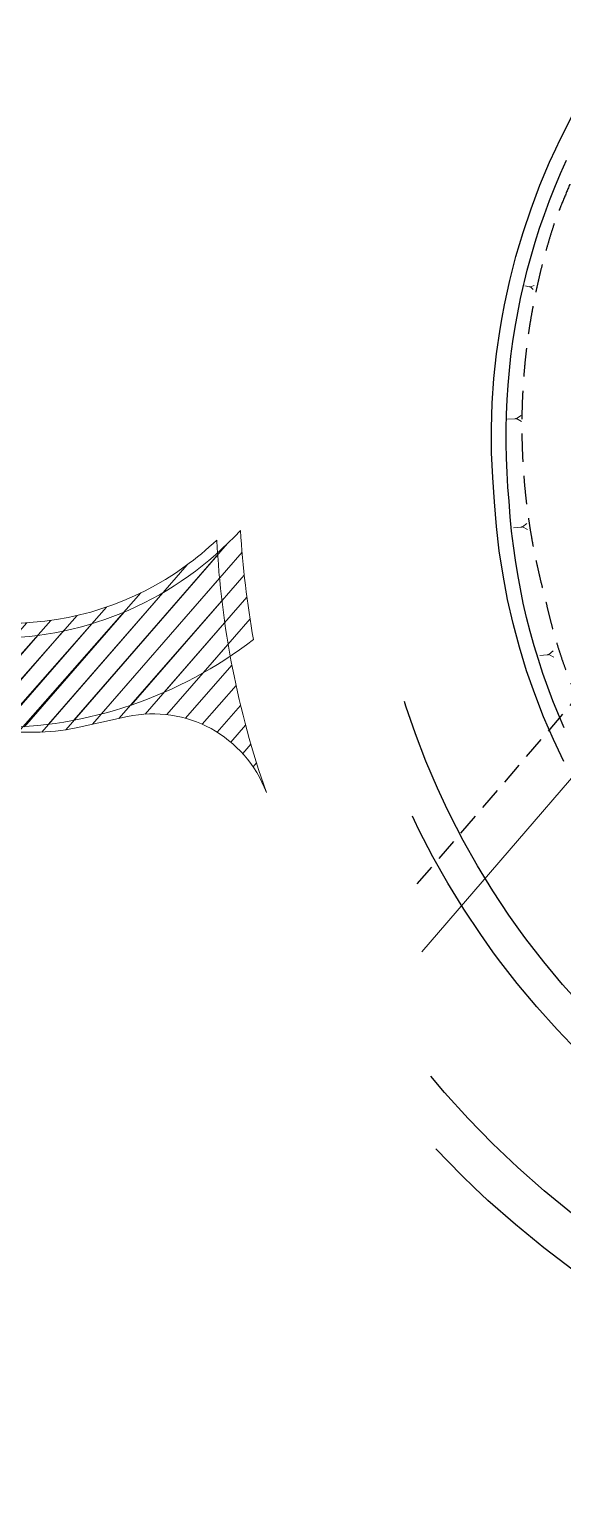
# Model space of a CAD drawing. Header units: millimetres. Extents: x 306 to 836129804, y -168137 to 818603917.
# Drawn here: x 834118379 to 834154129, y 817969540 to 818067250 of the extents above; entities that cross this region are included whole.
import ezdxf
from ezdxf.xclip import XClip

# ---------------------------------------------------------------- set-up
doc = ezdxf.new("R2010")
doc.units = ezdxf.units.MM
doc.header["$LTSCALE"] = 3
doc.header["$XCLIPFRAME"] = 0
for name, pattern in [('ACAD_ISO03W100', [30, 12, -18]), ('DGN Style 3', [0.999460710292545, 0.7139005073518179, -0.2855602029407272]), ('HIDDEN', [0.375, 0.25, -0.125]), ('XXXXX-PIW-DWG-P00-XXXX-R100-WS4-00$0$XXXXX-PIW-P-WHCGRDP1-XXX$0$HIDDEN', [9.524999999999999, 6.35, -3.175])]:
    doc.linetypes.add(name, pattern=pattern)
for name, color, linetype in [('00_Xref', 7, 'Continuous'), ('XXXXX-PIW-DWG-P00-XXXX-R100-WS4-00$0$XXXXX-PIW-P-WHCGRDP1-XXX$0$MMH125__', 253, 'XXXXX-PIW-DWG-P00-XXXX-R100-WS4-00$0$XXXXX-PIW-P-WHCGRDP1-XXX$0$HIDDEN'), ('XXXXX-PIW-DWG-P00-XXXX-R100-WS4-00$0$XXXXX-PIW-P-WHCGRDP1-XXX$0$MMH813_1', 253, 'Continuous'), ('XXXXX-PIW-DWG-P00-XXXX-R100-WS4-00$0$XXXXX-PIW-P-WHCGRDP1-XXX$0$MMH813__', 253, 'Continuous')]:
    doc.layers.add(name, color=color, linetype=linetype)
for name, color, linetype, lineweight in [('0_PODP_Stations Boundaries', 253, 'DGN Style 3', 25), ('0_PODP_Survey Base', 253, 'Continuous', 5), ('Eva-New', 1, 'ACAD_ISO03W100', 18), ('XXXXX-PIW-DWG-P00-XXXX-R100-WS4-00$0$XXXXX-PIW-P-WHCGRDP1-XXX$0$MMH125CS', 253, 'Continuous', 18)]:
    doc.layers.add(name, color=color, linetype=linetype, lineweight=lineweight)
pattern_1 = [(49, (0, 0), (-838.6710210225554, 729.0455959657013), [])]

# ---------------------------------------------------------------- blocks, each defined once
blk = doc.blocks.new('XXXXX-PIW-DWG-P00-XXXX-R100-WS4-00$0$XXXXX-PIW-P-WHCGRDP1-XXX$0$CUT-SLOPE')
at = {"layer": 'XXXXX-PIW-DWG-P00-XXXX-R100-WS4-00$0$XXXXX-PIW-P-WHCGRDP1-XXX$0$MMH125CS'}
for p, q in [((0.3844015939377528, 15.50749837280949), (-0.5261584790636107, 14.99995112514148)), ((-0.5261584790636107, 14.99995112514148), (0.3844015939377528, 14.52740719942113)), ((0.4019124378719425, 16.45258636587681), (-0.4736261782656754, 16.01504562047751)), ((-0.4736261782656754, 16.01504562047751), (0.3844015939377528, 15.50749837280949)), ((0, 17), (0.4019124378719425, 16.45258636587681)), ((0.3844015939377528, 14.52740719942113), (0, 14)), ((0, 14), (0, 0))]:
    blk.add_line(p, q, dxfattribs=at)
at = {"layer": 'XXXXX-PIW-DWG-P00-XXXX-R100-WS4-00$0$XXXXX-PIW-P-WHCGRDP1-XXX$0$MMH125CS', "ltscale": 0.5}
for points in [[(-5.682420402820753, 25.80276578911662), (0, 17)], [(5.682420402820753, 25.80276578911662), (0, 17)]]:
    blk.add_lwpolyline(points, dxfattribs=at)
blk = doc.blocks.new('x-baseplan')
at = {"layer": '0_PODP_Stations Boundaries', "color": 8, "linetype": 'HIDDEN', "ltscale": 2, "flags": 128}
blk.add_lwpolyline([(834037.9867255266, 817884.584634921), (834043.0998300007, 817891.4270000011), (834047.4738700008, 817896.8896500021), (834157.3268900011, 818025.057380002)], dxfattribs=at)
at = {"layer": '0_PODP_Survey Base', "color": 8, "flags": 128}
blk.add_lwpolyline([(834172.6754617979, 818037.89618724), (834169.414300969, 818034.1094643761), (834161.5423261953, 818024.9707194866), (834139.9718761172, 817999.9269382138)], dxfattribs=at)
at = {"layer": 'XXXXX-PIW-DWG-P00-XXXX-R100-WS4-00$0$XXXXX-PIW-P-WHCGRDP1-XXX$0$MMH125__', "color": 8, "ltscale": 0.1, "elevation": 5.020281167115851, "flags": 128}
blk.add_lwpolyline([(834162.3732604049, 818072.1335477917, 0.04131670758835602), (834153.6639420241, 818054.5622682967, 0.1498313752754511), (834152.9507738655, 818029.0887656203, 0.167865666675153), (834164.6750821206, 818009.543490328, 0.1433724827624801), (834187.2124138002, 817997.6543669007, 0.1171169655536392), (834209.5421609407, 817998.5435016886, 0.05407728581772444), (834229.8865307523, 818009.4841053858, 11.40506516895526)], format="xyb", dxfattribs=at)
at = {"layer": 'XXXXX-PIW-DWG-P00-XXXX-R100-WS4-00$0$XXXXX-PIW-P-WHCGRDP1-XXX$0$MMH813_1', "color": 8}
for p, q in [((834143.6210476483, 818021.860068355, 4.677093514002053), (834143.0560652077, 818023.7344990954, 4.669880882903291)), ((834144.2543584044, 818020.0076069536, 4.687382945100808), (834143.6210476483, 818021.860068355, 4.677093514002053)), ((834144.955146264, 818018.1796047288, 4.700749176199551), (834144.2543584044, 818020.0076069536, 4.687382945100808)), ((834145.7224693187, 818016.3785186436, 4.717192207298311), (834144.955146264, 818018.1796047288, 4.700749176199551)), ((834146.2656733574, 818015.2040054959, 4.729749542966815), (834145.7224693187, 818016.3785186436, 4.717192207298311)), ((834144.1899770055, 818014.2133064223, 4.452328277603086), (834143.6233765377, 818015.438407215, 4.446151338884752)), ((834146.5552962325, 818014.6067694821, 4.736535215288268), (834146.2656733574, 818015.2040054959, 4.729749542966815)), ((834144.4920742738, 818013.590346761, 4.455841303012562), (834144.1899770055, 818014.2133064223, 4.452328277603086)), ((834147.452507628, 818012.8667386005, 4.756550326699577), (834146.5552962325, 818014.6067694821, 4.736535215288268)), ((834145.427929606, 818011.7753707282, 4.466203370561725), (834144.4920742738, 818013.590346761, 4.455841303012562)), ((834148.4128975907, 818011.1607647216, 4.776565438110887), (834147.452507628, 818012.8667386005, 4.756550326699577)), ((834146.4296846795, 818009.995918573, 4.476565438110886), (834145.427929606, 818011.7753707282, 4.466203370561725)), ((834149.4351752892, 818009.4911407917, 4.7965805495222), (834148.4128975907, 818011.1607647216, 4.776565438110887)), ((834147.4959930654, 818008.2543820026, 4.496580549522196), (834146.4296846795, 818009.995918573, 4.476565438110886)), ((834150.5179667108, 818007.8601109037, 4.816595660933506), (834149.4351752892, 818009.4911407917, 4.7965805495222)), ((834148.6254215712, 818006.5531017637, 4.516595660933509), (834147.4959930654, 818008.2543820026, 4.496580549522196)), ((834151.2932586223, 818006.7670799337, 4.830295680861778), (834150.5179667108, 818007.8601109037, 4.816595660933506)), ((834149.4341062049, 818005.4129926809, 4.530295680861777), (834148.6254215712, 818006.5531017637, 4.516595660933509)), ((834151.6598165083, 818006.2698672751, 4.836411671425851), (834151.2932586223, 818006.7670799337, 4.830295680861778)), ((834152.859189956, 818004.7225473052, 4.853164718119345), (834151.6598165083, 818006.2698672751, 4.836411671425851)), ((834149.8164521646, 818004.8943644958, 4.53641167142585), (834149.4341062049, 818005.4129926809, 4.530295680861777)), ((834151.0674840191, 818003.2803996578, 4.553164718119346), (834149.8164521646, 818004.8943644958, 4.53641167142585)), ((834154.114475012, 818003.2202306982, 4.865917764812849), (834152.859189956, 818004.7225473052, 4.853164718119345)), ((834152.3768356601, 818001.7133765306, 4.565917764812849), (834151.0674840191, 818003.2803996578, 4.553164718119346)), ((834155.4239844856, 818001.7649366742, 4.874670811506392), (834154.114475012, 818003.2202306982, 4.865917764812849)), ((834153.7427472271, 818000.1954013036, 4.574670811506391), (834152.3768356601, 818001.7133765306, 4.565917764812849)), ((834155.1633828406, 817998.7285142404, 4.579423858199901), (834153.7427472271, 818000.1954013036, 4.574670811506391))]:
    blk.add_line(p, q, dxfattribs=at)
at = {"layer": 'XXXXX-PIW-DWG-P00-XXXX-R100-WS4-00$0$XXXXX-PIW-P-WHCGRDP1-XXX$0$MMH813__', "color": 8, "ltscale": 0.005141571938517399, "elevation": 5.714998396237505}
blk.add_lwpolyline([(834154.2142716622, 818020.4164609602), (834153.8289295686, 818021.3150829668), (834153.4636503523, 818022.2220455538), (834153.11861439, 818023.1369008562), (834152.793992063, 818024.0591971125), (834152.489943672, 818024.9884788867), (834152.2066193577, 818025.9242872926), (834151.9441590285, 818026.8661602219), (834151.702692288, 818027.8136325716), (834151.482338375, 818028.7662364729), (834151.2832061015, 818029.7235015235), (834151.1053938, 818030.6849550195), (834150.9489892758, 818031.650122189), (834150.8140697628, 818032.6185264252), (834150.700701885, 818033.5896895239), (834150.6089416239, 818034.5631319177), (834150.5341885774, 818035.6160083795), (834150.4537733868, 818036.550204643), (834150.39014258, 818037.5261352088), (834150.3479740098, 818038.5032284269), (834150.3272880409, 818039.4810123695), (834150.3280946654, 818040.4590147709), (834150.3503934946, 818041.4367632605), (834150.3941737572, 818042.4137855917), (834150.459414308, 818043.3896098677), (834150.5460836357, 818044.3637647708), (834150.6541398801, 818045.3357797889), (834150.78353085, 818046.3051854437), (834150.9341940512, 818047.271513518), (834151.106056713, 818048.2342972802), (834151.2990358276, 818049.1930717109), (834151.5130381864, 818050.1473737266), (834151.5571917053, 818050.3328282423), (834151.7479604278, 818051.0967424051), (834152.0036890856, 818052.0407192064), (834152.2801006441, 818052.9788481938), (834152.5770615977, 818053.9106762568), (834152.8944285167, 818054.8357533272), (834153.2320481134, 818055.7536325977), (834153.5897573207, 818056.6638707374), (834153.9673833647, 818057.566028106), (834154.3647438562, 818058.4596689667)], dxfattribs=at)
at = {"layer": 'XXXXX-PIW-DWG-P00-XXXX-R100-WS4-00$0$XXXXX-PIW-P-WHCGRDP1-XXX$0$MMH813__', "color": 8, "ltscale": 0.005141571938517399}
for points in [[(834154.2142716622, 818020.4164609602, 4.445372724424755), (834153.8289295686, 818021.3150829668, 4.436396442451868), (834153.4636503523, 818022.2220455538, 4.426804405350327), (834153.11861439, 818023.1369008562, 4.419504100143448), (834152.793992063, 818024.0591971125, 4.412430013930115), (834152.489943672, 818024.9884788867, 4.407118832398019), (834152.2066193577, 818025.9242872926, 4.402084617706218), (834151.9441590285, 818026.8661602219, 4.399372238921141), (834151.702692288, 818027.8136325716, 4.39628380478105), (834151.482338375, 818028.7662364729, 4.395722651950685), (834151.2832061015, 818029.7235015235, 4.395867105656772), (834151.1053938, 818030.6849550195, 4.396937807836298), (834150.9489892758, 818031.650122189, 4.399893064747252), (834150.8140697628, 818032.6185264252, 4.402243721720999), (834150.700701885, 818033.5896895239, 4.408089723803822), (834150.6089416239, 818034.5631319177, 4.413077602162492), (834150.5341885774, 818035.6160083795, 4.421230110028353), (834150.4537733868, 818036.550204643, 4.428479144772422), (834150.39014258, 818037.5261352088, 4.437725765750645), (834150.3479740098, 818038.5032284269, 4.447801786586478), (834150.3272880409, 818039.4810123695, 4.458945077698479), (834150.3280946654, 818040.4590147709, 4.470669683577223), (834150.3503934946, 818041.4367632605, 4.483272796371866), (834150.3941737572, 818042.4137855917, 4.494905792805476), (834150.459414308, 818043.3896098677, 4.507142419569553), (834150.5460836357, 818044.3637647708, 4.519420044606794), (834150.6541398801, 818045.3357797889, 4.531000242665401), (834150.78353085, 818046.3051854437, 4.543386939554419), (834150.9341940512, 818047.271513518, 4.554972034433451), (834151.106056713, 818048.2342972802, 4.567459142841972), (834151.2990358276, 818049.1930717109, 4.579326397007631), (834151.5130381864, 818050.1473737266, 4.59130151464174), (834151.5571917053, 818050.3328282423, 4.593693773751372), (834151.7479604278, 818051.0967424051, 4.603427155553287), (834152.0036890856, 818052.0407192064, 4.615229087160574), (834152.2801006441, 818052.9788481938, 4.627390697617694), (834152.5770615977, 818053.9106762568, 4.639483905489151), (834152.8944285167, 818054.8357533272, 4.65097286001594), (834153.2320481134, 818055.7536325977, 4.663328681623731), (834153.5897573207, 818056.6638707374, 4.674586783397109), (834153.9673833647, 818057.566028106, 4.687207614446815), (834154.3647438562, 818058.4596689667, 4.698374413410603)], [(834154.8187877228, 817984.0653689316, 0), (834152.8609003003, 817985.5547413741, 0), (834150.958922185, 817987.1148800487, 0), (834149.1154097698, 817988.7436880205, 0), (834148.2114535728, 817989.5878249335, 0), (834147.3328408637, 817990.4389760573, 0), (834145.6136113637, 817992.1984655741, 0), (834143.9600320347, 817994.019791694, 0), (834142.3743254021, 817995.9005064273, 0), (834141.2378898686, 817997.3393581684, 0), (834140.858622767, 817997.8380819624, 0), (834139.4149613383, 817999.8299140624, 0), (834138.0452814993, 818001.8733255657, 0), (834136.7514241949, 818003.9655699846, 0), (834135.5351284591, 818006.1038351966, 0), (834134.3980290791, 818008.2852472242, 0), (834134.1146082024, 818008.8610510114, 0), (834133.3416543952, 818010.5068740969, 0), (834132.3674242492, 818012.7657297924, 0), (834131.4766480749, 818015.0587782522, 0), (834130.6705231356, 818017.3829374587, 0), (834129.9501329217, 818019.7350835792, 0), (834129.3164456871, 818022.1120551656, 0), (834128.7703131519, 818024.5106574023, 0), (834128.3124693563, 818026.9276663988, 0), (834127.9435296741, 818029.3598335279, 0), (834127.6639899865, 818031.8038897867, 0), (834127.4742260138, 818034.2565501928, 0), (834127.4380893545, 818036.7159316373, 0), (834127.4921356573, 818039.1726527889, 0), (834127.6361213106, 818041.6234109775, 0), (834127.8696819106, 818044.0649178157, 0), (834128.1923329773, 818046.4939036097, 0), (834128.6034708361, 818048.9071217395, 0), (834129.1023736595, 818051.3013529966, 0), (834129.3755332236, 818052.4540844833, 0), (834129.6882026618, 818053.6734098797, 0), (834130.3600034531, 818056.0201408372, 0), (834131.1167075511, 818058.3384344535, 0), (834131.9571340309, 818060.6252235746, 0), (834132.8799913414, 818062.8774893633, 0), (834133.8838792539, 818065.0922652856, 0), (834134.9672909604, 818067.2666410123, 0)], [(834154.2016838769, 818018.1508886953, 0), (834154.0117158595, 818018.5368316976, 0), (834153.4936294596, 818019.6399746654, 0), (834152.8406339183, 818021.1540139343, 0), (834152.2435749248, 818022.6909715269, 0), (834151.7032549677, 818024.2487816657, 0), (834151.2204002753, 818025.8253505453, 0), (834150.7956598377, 818027.4185591451, 0), (834150.4296045353, 818029.0262660835, 0), (834150.1227263735, 818030.6463104895, 0), (834149.8754378156, 818032.2765149104, 0), (834149.6880712361, 818033.9146882374, 0), (834149.560878469, 818035.5586286511, 0), (834149.4304339278, 818037.2047131434, 0), (834149.3604058602, 818038.8568050119, 0), (834149.3510593587, 818040.5126843955, 0), (834149.4025778628, 818042.1701200744, 0), (834149.5150626863, 818043.8268724768, 0), (834149.6885326504, 818045.4806967058, 0), (834149.9229238292, 818047.1293455805, 0), (834150.0584169573, 818047.9259351402, 0), (834150.2180894099, 818048.7705726889, 0), (834150.5737996633, 818050.4021354492, 0), (834150.9897420274, 818052.0217981719, 0), (834151.4655213059, 818053.6273351238, 0), (834152.0006599786, 818055.2165335822, 0), (834152.5945986258, 818056.7871968871, 0), (834153.2466964658, 818058.3371474706, 0), (834153.6502101646, 818059.2234897006, 0), (834153.956232004, 818059.8642298764, 0), (834154.7431460893, 818061.4051542378, 0)], [(834154.7051797904, 817987.8891059903, 0), (834152.8875293193, 817989.3800730916, 0), (834151.1257523651, 817990.9366649125, 0), (834150.2618747031, 817991.7433754876, 0), (834149.4222168799, 817992.5567892847, 0), (834147.7792125322, 817994.2382686476, 0), (834146.1989476369, 817995.9788429763, 0), (834144.6835461791, 817997.7761728163, 0), (834143.5974965728, 817999.1512304597, 0), (834143.2350449644, 817999.6278424317, 0), (834141.8553908797, 818001.5313630488, 0), (834140.5464382767, 818003.4841762029, 0), (834139.3099464785, 818005.4836571771, 0), (834138.1475774173, 818007.527118529, 0), (834137.0608933965, 818009.6118137041, 0), (834136.7900384975, 818010.1620881883, 0), (834136.0513549971, 818011.7349407267, 0), (834135.1203191087, 818013.893645965, 0), (834134.2690371084, 818016.0850279694, 0), (834133.4986531787, 818018.3061413692, 0), (834132.81020277, 818020.5540008323, 0), (834132.2046112056, 818022.8255850797, 0), (834131.6826924458, 818025.117840942, 0), (834131.2451479833, 818027.4276874687, 0), (834130.8925659101, 818029.752020064, 0), (834130.6254201209, 818032.0877146631, 0), (834130.4440696771, 818034.431631929, 0), (834130.4123548701, 818036.7820349113, 0), (834130.4668254044, 818039.129688753, 0), (834130.6072370986, 818041.4714373788, 0), (834130.8332303524, 818043.804138917, 0), (834131.1443308567, 818046.1246699169, 0), (834131.5399504626, 818048.4299295272, 0), (834132.0193881978, 818050.7168436445, 0), (834132.2817001891, 818051.8178309408, 0), (834132.5818314414, 818052.9823690098, 0), (834133.2263572355, 818055.2234972564, 0), (834133.9519337555, 818057.4372589067, 0), (834134.7574219165, 818059.6207273043, 0), (834135.6415771255, 818061.7710224829, 0), (834136.6030511721, 818063.8853149639, 0), (834137.640394255, 818065.9608294746, 0), (834138.2745331404, 818067.1427407069, 0), (834138.752057143, 818067.9948485952, 0)]]:
    blk.add_polyline3d(points, dxfattribs=at)
at = {"layer": 'XXXXX-PIW-DWG-P00-XXXX-R100-WS4-00$0$XXXXX-PIW-P-WHCGRDP1-XXX$0$MMH125CS', "color": 8}
for p, xscale, yscale, zscale, rotation in [((834151.5899123552, 818050.0522026892), 0.02310805429540113, 0.02310805429540113, 0.02310805429540113, 258.0118416851286), ((834150.4181739714, 818041.1108355597), 0.03601284241508577, 0.03601284241508577, 0.03601284241508577, 272.9706664141635), ((834150.8158607199, 818033.816259646), 0.03601284241508578, 0.03601284241508578, 0.03601284241508578, 276.355819446205), ((834152.5891187369, 818025.2627460267), 0.03601284241508578, 0.03601284241508578, 0.03601284241508578, 276.355819446205)]:
    blk.add_blockref('XXXXX-PIW-DWG-P00-XXXX-R100-WS4-00$0$XXXXX-PIW-P-WHCGRDP1-XXX$0$CUT-SLOPE', p, dxfattribs=dict(at, xscale=xscale, yscale=yscale, zscale=zscale, rotation=rotation))

msp = doc.modelspace()

# ---------------------------------------------------------------- hatches: boundary and pattern name
at = {"layer": 'Eva-New', "linetype": 'Continuous', "ltscale": 0.01}
h = msp.add_hatch(dxfattribs=at)
h.set_pattern_fill('ANSI31', color=8, scale=350, angle=4)
h.set_pattern_definition(pattern_1)
edge = h.paths.add_edge_path()
edge.add_line((834077319.4692862, 818030388.7986823), (834068754.6475824, 818032683.7357408))
edge.add_arc((834065389.9999969, 818020126.6999989), 13000.00000001017, 75.00000000358645, 89.99999999743457)
edge.add_line((834065389.9999975, 818033126.6999989), (834028290, 818033126.7000027))
edge.add_line((834028289.9999999, 818033126.7000027), (834028289.9999999, 818032826.1999928))
edge.add_line((834028289.9999999, 818032826.1999928), (834011129.9999973, 818032826.1999928))
edge.add_line((834011129.9999974, 818032826.1999928), (834011129.9999974, 818033126.7000043))
edge.add_line((834011129.9999974, 818033126.7000043), (833989233.5976834, 818033126.7000067))
edge.add_arc((833989233.5976838, 818040126.7000057), 6999.999998952262, 227.4784739378343, 269.99999999618854, ccw=False)
edge.add_line((833984502.527596, 818034967.5357507), (833982366.0870166, 818036926.6999916))
edge.add_line((833982366.0870166, 818036926.6999916), (833976556.6666675, 818036926.6999916))
edge.add_line((833976556.6666675, 818036926.6999916), (833976556.6666675, 818043730.7484789))
edge.add_arc((833983314.9999859, 818045554.1876856), 6999.999984621251, 179.9999999990471, 195.0992170757021, ccw=False)
edge.add_line((833976315.0000013, 818045554.1876857), (833976315.0000008, 818061526.6999924))
edge.add_line((833976315.0000008, 818061526.6999924), (833974589.9999987, 818061526.6999924))
edge.add_line((833974589.9999987, 818061526.6999924), (833974589.9999987, 818078326.6999923))
edge.add_line((833974589.9999987, 818078326.6999923), (833976315.0000004, 818078326.6999925))
edge.add_line((833976315.0000004, 818078326.6999925), (833976315.0000013, 818098726.7000034))
edge.add_arc((833983315.0000082, 818098726.7000027), 7000.000006868504, 164.9007829477876, 179.9999999942827, ccw=False)
edge.add_line((833976556.6666675, 818100550.1392124), (833976556.6666675, 818102926.6999929))
edge.add_line((833976556.6666675, 818102926.699993), (833977714.9999934, 818102926.6999931))
edge.add_arc((833983314.9999923, 818098726.7000139), 6999.999986588955, 115.84193293190731, 143.1301024843183, ccw=False)
edge.add_line((833980263.770719, 818105026.6999928), (834002230.413197, 818105026.6999928))
edge.add_line((834002230.413197, 818105026.6999928), (834002230.413197, 818116699.7))
edge.add_line((834002230.413197, 818116699.7000002), (833958315.0000013, 818116699.7000031))
edge.add_line((833958315.0000013, 818116699.7000031), (833958315.0000013, 818110699.7000031))
edge.add_line((833958315.0000013, 818110699.7000031), (833963315.0000012, 818110699.7000031))
edge.add_arc((833963315.0000017, 818103699.7000036), 6999.999999534339, -3.81152176487376e-09, 90.00000000381152, ccw=False)
edge.add_line((833970315.0000012, 818103699.7000031), (833970315.0000012, 818045554.1876928))
edge.add_arc((833983315.0000014, 818045554.1876926), 13000.00000023283, 180, 227.4784739342025)
edge.add_line((833974528.726979, 818035972.8826468), (833980447.3246655, 818030545.3949575))
edge.add_arc((833989233.5976875, 818040126.7000028), 12999.99999942307, 227.4784739343594, 269.9999999989738)
edge.add_line((833989233.5976872, 818027126.7000034), (834065245.1822366, 818027126.700002))
edge.add_arc((834065245.1822366, 818019026.6999973), 8100.000004749745, 75.00000000440713, 90, ccw=False)
edge.add_line((834067341.6165025, 818026850.6991949), (834076309.0435413, 818024447.8843622))
edge.add_line((834076309.0435413, 818024447.8843623), (834090782.7578804, 818020569.6642944))
edge.add_arc((834094147.405466, 818033126.7000366), 13000.00000034752, 255.0000000039848, 270.0000000005131)
edge.add_line((834094147.4054661, 818020126.7000363), (834118759.2740967, 818020126.7000363))
edge.add_arc((834118759.2740971, 818033126.7000384), 13000.00000209548, 269.9999999984607, 282.2616543693163)
edge.add_line((834121520.1678634, 818020423.256975), (834124956.9902883, 818021170.1963335))
edge.add_arc((834126677.2394811, 818013254.9741184), 8100.000000023048, 20.44433993339362, 102.2616543716884, ccw=False)
edge.add_arc((834190979.0636048, 818035989.9668562), 60103.99589244529, 182.8481089479738, 199.3408602727166, ccw=False)
edge.add_arc((834116041.6026074, 818048844.8569537), 21752.89622782185, 305.99810480466414, 313.2608242378736, ccw=False)
edge.add_arc((834117071.8822503, 818047426.700038), 20000.00000145801, 270.00000000233456, 305.9981048024755, ccw=False)
edge.add_line((834117071.882251, 818027426.7000365), (834089164.086918, 818027426.7000363))
edge.add_arc((834089164.0869179, 818033426.7000368), 6000.000000465661, 255.0000000041149, 270.00000000111163, ccw=False)
edge.add_line((834087611.1726476, 818027631.1450784), (834077319.4692863, 818030388.7986823))
h = msp.add_hatch(dxfattribs=at)
h.set_pattern_fill('ANSI31', color=8, scale=350, angle=4)
h.set_pattern_definition(pattern_1)
edge = h.paths.add_edge_path(flags=16)
edge.add_arc((834246161.1747594, 817920842.4071811), 25474.45249405623, 297.0603261748383, 335.521658642506)
edge.add_arc((834138726.3840497, 817969754.2247251), 143519.3598400192, 335.5216583950567, 338.7572987647785)
edge.add_arc((834280043.8196856, 817914819.6030047), 8099.999999985684, 79.70318617243208, 158.7572987649068, ccw=False)
edge.add_arc((834272733.0468633, 817874578.2983438), 49000.00000079762, 59.21943938408748, 79.70318617331412, ccw=False)
edge.add_line((834297808.865778, 817916675.8434722), (834323345.5556602, 817901464.6616981))
edge.add_arc((834319200.3692684, 817894505.6797484), 8099.999999943455, -38.93681206741121, 59.21943938515642, ccw=False)
edge.add_line((834325500.8694355, 817889415.1299115), (834274552.7493528, 817826357.3759581))
edge.add_arc((834268252.5451119, 817831448.2920369), 8099.999999997026, 231.0598573069844, 321.05985730634393, ccw=False)
edge.add_line((834263161.6290332, 817825148.087796), (834259845.5201834, 817827827.6885235))
edge.add_arc((834278700.7649212, 817851161.7783047), 30000.00000065241, 177.6189359691103, 231.0598573047104, ccw=False)
edge.add_arc((857929303.9646153, 816867737.8359097), 23701040.41566164, 177.5676286781247, 177.6189359618932, ccw=False)
edge.add_arc((834312561.1692585, 817870939.9225225), 63000.00008221533, 158.631653379222, 177.5679921804112, ccw=False)
edge.add_arc((834261435.1460462, 817890943.4162045), 8100.000000322377, 117.06032617563099, 158.6316533800974, ccw=False)
edge = h.paths.add_edge_path()
edge.add_arc((834396103.6537191, 818010585.2416526), 55132.36883577483, 117.3814872310124, 177.6244581063767)
edge.add_arc((834323899.8806977, 818013334.5665153), 17125.07493410659, 260.0407084362634, 358.4469419283947, ccw=False)
edge.add_arc((834314420.9393567, 817959352.5676432), 37682.83080208961, 80.0407084361789, 176.6118667930469)
edge.add_arc((834138726.3758801, 817969754.2311484), 138319.368726479, 355.28154565795467, 356.6118667940855, ccw=False)
edge.add_arc((834268504.4238251, 817959042.4496398), 8099.99999995704, 258.5090564658643, 355.28154565768443, ccw=False)
edge.add_line((834266890.7982013, 817951104.8043752), (834241174.9089808, 817956332.5282658))
edge.add_arc((834238585.1394609, 817943593.0975946), 12999.99999982767, 78.50905646537262, 140.000001556405)
edge.add_line((834228626.5614736, 817951949.3362498), (834226980.0340561, 817949987.0811763))
edge.add_arc((834220775.073925, 817955193.6606454), 8099.999999718676, 244.9558038166531, 320.00000156177754, ccw=False)
edge.add_line((834217346.2043331, 817947855.2103106), (834212492.842209, 817950122.929658))
edge.add_line((834212492.842209, 817950122.929658), (834209402.6264037, 817943509.2645415))
edge.add_line((834209402.6264036, 817943509.2645414), (834211755.9992856, 817942409.6579015))
edge.add_arc((834208327.1296932, 817935071.2075667), 8099.999999961095, -39.999998437896124, 64.95580381366892, ccw=False)
edge.add_line((834214532.0898244, 817929864.6280974), (834213931.1595721, 817929148.4672706))
edge.add_line((834213931.1595721, 817929148.4672705), (834219523.284142, 817924456.1178807))
edge.add_line((834219523.284142, 817924456.1178808), (834234371.6778458, 817942151.7453997))
edge.add_line((834234371.6778458, 817942151.7453997), (834231729.0722882, 817944369.1551208))
edge.add_arc((834220775.0738885, 817955193.6606777), 15400.00004829206, 315.3406710555795, 320.0000015568368)
edge.add_line((834232572.1586186, 817945294.731778), (834234218.6860359, 817947256.9868512))
edge.add_arc((834238585.1394608, 817943593.0975953), 5699.999999119535, 78.50905646281808, 140.000001558963, ccw=False)
edge.add_line((834239720.6537888, 817949178.8479658), (834264911.1072247, 817944057.9387053))
edge.add_arc((834263680.4897653, 817936051.967142), 8100.000000212747, -15.094465799906288, 81.26132173783628, ccw=False)
edge.add_arc((834138726.3840435, 817969754.224727), 137519.3598466249, 335.52165839543335, 344.9055341997271, ccw=False)
edge.add_arc((834246161.1747462, 817920842.4072038), 19474.45251573851, 266.2851569931342, 335.52165867457467, ccw=False)
edge.add_arc((834255913.8492196, 818071051.6805044), 169999.9999982572, 257.4222438430332, 266.2851569927192, ccw=False)
edge.add_line((834218893.9103214, 817905131.4462851), (834216379.548247, 817905692.4479663))
edge.add_arc((834250133.0219519, 818056972.6615194), 154999.9999992888, 239.00005124188812, 257.4222438417662, ccw=False)
edge.add_line((834170302.239164, 817924111.6585153), (834156902.7711668, 817932162.8548404))
edge.add_arc((834161074.5733639, 817939105.913707), 8099.999999861416, 148.4553293234017, 239.00005124297292, ccw=False)
edge.add_arc((834065657.1459061, 817997680.1657493), 103861.7276796235, 328.455329324889, 340.2062629952622)
edge.add_arc((834182200.8490694, 817955736.2408469), 19999.99999775062, 134.8844560624225, 160.2062629967736, ccw=False)
edge.add_line((834168087.2615281, 817969906.8670372), (834172879.5617951, 817974679.8776609))
edge.add_arc((834178706.6725717, 817968797.3109293), 8280.085226129995, 77.89250639328998, 134.7286544895121, ccw=False)
edge.add_arc((834194461.5425204, 818037325.4441129), 62036.78911040328, 246.80179926418708, 256.9403618570038, ccw=False)
edge.add_line((834170024.4419757, 817980304.4714792), (834163853.1852652, 817974158.0548946))
edge.add_arc((834182200.8490707, 817955736.2408458), 25999.9999993535, 134.8844560630133, 160.2062629948547)
edge.add_arc((834065657.1459094, 817997680.1657478), 97861.72767606277, 328.45532932466415, 340.20626299547934, ccw=False)
edge.add_arc((834161074.5733643, 817939105.913707), 14100.00000008359, 148.4553293246485, 187.0687038063262)
edge.add_arc((834139043.3088226, 817936373.9944686), 8100.000000489457, -52.291350960998784, 7.068703804049619, ccw=False)
edge.add_arc((834152010.2140228, 817919602.0127873), 13099.99999899797, 127.7086490357815, 148.9996004432265)
edge.add_line((834140781.3694353, 817926349.0898736), (834131426.0480553, 817910779.4663907))
edge.add_line((834131426.0480554, 817910779.4663907), (834136569.0303096, 817907689.2020763))
edge.add_line((834136569.0303096, 817907689.2020763), (834145505.4180471, 817922561.6139065))
edge.add_arc((834152448.44409, 817918389.7570827), 8099.999999440124, 59.00005123944061, 148.9996004473341, ccw=False)
edge.add_line((834156620.2462873, 817925332.8159487), (834194505.7766341, 817902568.9388483))
edge.add_arc((834201201.261642, 817913712.1197457), 13000.00000003933, 239.0000512430822, 270.2331593268543)
edge.add_arc((834201209.5735356, 817911669.5948029), 10957.45814502427, 270.2331593215845, 283.5983857450499)
edge.add_arc((834206959.8821784, 817887897.7372937), 13500.00000016967, 75.6756657912594, 103.59838574955882, ccw=False)
edge.add_arc((834250133.0219513, 818056972.661521), 161000.0000006074, 255.6756657909077, 257.4222438422776)
edge.add_line((834215072.9621687, 817899836.4396998), (834217587.3242428, 817899275.4380186))
edge.add_arc((834255913.8492193, 818071051.6805059), 175999.9999995861, 257.4222438432646, 264.211924064333)
edge.add_arc((834237347.5029914, 817887890.2741243), 8100.000000287132, -12.700159381437913, 84.21192406010982, ccw=False)
edge.add_arc((834312561.1692572, 817870939.9225239), 69000.00008077452, 167.2998406162297, 177.567992181365)
edge.add_arc((857929283.1915195, 816867738.7086957), 23707019.62424068, 177.567628746889, 177.6189359836581)
edge.add_arc((834278700.7649218, 817851161.7783045), 36000.00000117742, 177.6189359687739, 200.2081404197619)
edge.add_arc((834237315.3865358, 817835928.2476586), 8099.999999857097, -55.265596569839715, 20.208140421590087, ccw=False)
edge.add_arc((834249964.3489057, 817817684.2417676), 14099.99999989952, 124.7344034298153, 159.2147263485419)
edge.add_line((834236782.0203865, 817822687.8619376), (834233480.4655391, 817813989.7235609))
edge.add_arc((834175956.5389807, 817835824.0966592), 61528.38349314366, 277.1987223550467, 339.2147263481819, ccw=False)
edge.add_arc((834148032.5136529, 818056905.1646162), 284365.9696394638, 255.4573881016014, 277.1987223552006, ccw=False)
edge.add_arc((834081728.0693146, 817801309.2417939), 20309.99999961604, 205.7336050505601, 255.4573881009045, ccw=False)
edge.add_arc((834081728.0683762, 817801309.2437319), 20309.9999957016, 146.4312469227816, 205.7336111252107, ccw=False)
edge.add_arc((834071554.4165823, 817808060.6072307), 8099.999999200983, 123.9617056671731, 146.4312469229067, ccw=False)
edge.add_arc((834058901.2504501, 817826846.7693429), 14550.00000248084, 303.961705672127, 336.0291402343753)
edge.add_line((834072196.3450047, 817820935.5122128), (834089614.1981219, 817860110.2634121))
edge.add_arc((834116113.0124441, 817848328.3773371), 28999.99999941613, 122.39111715700739, 156.0291423665756, ccw=False)
edge.add_arc((834104916.9683793, 817865976.5669688), 8099.999999937053, 33.039971286591424, 122.39111715687201, ccw=False)
edge.add_arc((834140303.8433043, 817888992.1863631), 34113.14550055179, 213.0399712862813, 220.3007455617589)
edge.add_arc((834124201.6935877, 817875336.210111), 13000.0000008468, 220.3007455674004, 276.9290083036068)
edge.add_arc((834126747.1860373, 817854390.315152), 8100.001123458368, 68.27425558200969, 96.92900818646348, ccw=False)
edge.add_line((834129745.5164917, 817861914.9435605), (834135113.5118744, 817859775.9642721))
edge.add_line((834135113.5118744, 817859775.9642723), (834142622.3979481, 817855047.5611883))
edge.add_line((834142622.3979481, 817855047.5611883), (834145562.1490244, 817859914.0919931))
edge.add_line((834145562.1490245, 817859914.0919931), (834128702.0771768, 817870085.6928767))
edge.add_arc((834124345.8683019, 817876914.5613217), 8100.000000094047, 217.1198732801034, 302.5342427918463, ccw=False)
edge.add_arc((834140303.8432904, 817888992.1863552), 28113.14548473795, 214.1091972686691, 217.1198732819908, ccw=False)
edge.add_arc((834123733.5526448, 817877769.3765415), 8099.999999932356, 129.8458856661256, 214.1091972678508, ccw=False)
edge.add_arc((834079459.470565, 817930822.3277411), 60999.99981933, 309.845885661101, 312.6845503572562)
edge.add_arc((834058374.8685501, 817953683.85797), 92099.99992423652, 312.6845503490685, 314.6106024343607)
edge.add_line((834123055.2985339, 817888118.2270101), (834117142.4996464, 817894113.1685447))
edge.add_arc((833996461.5914122, 818021368.1531793), 175378.769315473, 304.66259644950554, 313.4811452992019, ccw=False)
edge.add_arc((834116113.0124439, 817848328.3773375), 34999.99999908932, 124.6626621030953, 156.0291423670846)
edge.add_line((834084131.6848137, 817862547.8950138), (834066713.8319163, 817823373.1443087))
edge.add_arc((834058901.2504513, 817826846.769342), 8550.000001113716, 292.5985639328043, 336.02914236446725, ccw=False)
edge.add_line((834062186.7776173, 817818953.2396333), (834051761.6538773, 817814613.9860274))
edge.add_arc((834047150.3876804, 817825692.6242136), 11999.9999998492, 196.3763551332621, 292.5985639308307, ccw=False)
edge.add_arc((834022109.2539885, 817818333.8455582), 14099.99999772077, 16.37635513348703, 43.33252058601237)
edge.add_line((834032365.3595872, 817828009.7071674), (834034386, 817830320.8))
edge.add_line((834034386, 817830320.8), (834031648.5, 817832687))
edge.add_arc((834036230.6209766, 817853060.3660947), 20882.28624146727, 222.526048214471, 257.32466606550713, ccw=False)
edge.add_line((834020841, 817838945.5), (834021040.1000001, 817839146.3000001))
edge.add_line((834021040.1000001, 817839146.3000002), (834020346.3000001, 817839937.7000002))
edge.add_line((834020346.3, 817839937.7000002), (834020138.7, 817839748.2000002))
edge.add_arc((834036508.7129956, 817853043.9147209), 21089.17626200143, 201.4883371976351, 219.0834829422791, ccw=False)
edge.add_line((834016885.4, 817845318.6999999), (834006521.8534126, 817854122.7681547))
edge.add_line((834006521.8534127, 817854122.7681547), (834002637.230108, 817849550.0554174))
edge.add_line((834002637.230108, 817849550.0554173), (834006981.2543916, 817845859.7081469))
edge.add_arc((833998888.2891731, 817836333.2232773), 12499.99999996486, -39.05652049009899, 49.65134342305748, ccw=False)
edge.add_line((834008594.8489056, 817828457.1393417), (834004915.5653411, 817823922.7557592))
edge.add_line((834004915.5653411, 817823922.7557594), (834011727.8800411, 817818395.1163226))
edge.add_line((834011727.8800411, 817818395.1163225), (834015819.4032799, 817823437.5479472))
edge.add_arc((834022109.2539866, 817818333.8455572), 8099.999999883325, -87.78404388653757, 140.9434795118549, ccw=False)
edge.add_arc((834018633.172584, 817908166.6171299), 97999.99994622757, 270.05692180446874, 272.21595611323175, ccw=False)
edge.add_arc((834018656.0224583, 817885166.6285439), 75000.00000980035, 258.0909810673327, 270.05692180351537, ccw=False)
edge.add_arc((834018656.0224634, 817885166.6285534), 75000.00002020455, 250.577467704551, 258.0909810650086, ccw=False)
edge.add_arc((834002694.4845113, 817839898.2145294), 26999.99999884721, 216.395114420816, 250.5774677049209, ccw=False)
edge.add_arc((834249026.5316958, 818021471.8613815), 333020.3697452354, 211.2237900140186, 216.3943414268751, ccw=False)
edge.add_arc((833974292.4659724, 817854931.0447389), 11749.99999895416, 184.2039597017222, 211.2237900171938, ccw=False)
edge.add_line((833962574.0803665, 817854069.686065), (833961720.6500287, 817865680.2103342))
edge.add_line((833961720.6500288, 817865680.2103342), (833961618.0110649, 817879844.8784274))
edge.add_line((833961618.0110648, 817879844.8784274), (833961668.2652874, 817994331.6484609))
edge.add_arc((833969768.2645075, 817994328.0929476), 8100.000000460776, 91.64423581736088, 179.9748498878971, ccw=False)
edge.add_arc((833962614.4348527, 818243545.2173792), 241219.7793766693, 271.644235816825, 284.5078058771994)
edge.add_arc((834110389.6029183, 817672462.0159062), 348673.0272428574, 93.74882869622849, 104.507805877316, ccw=False)
edge.add_arc((834088573.1495061, 818005421.0696502), 14999.99999976891, 89.99999998532581, 93.74882868128878, ccw=False)
edge.add_line((834088573.1495099, 818020421.0696499), (834116041.6026194, 818020421.0696503))
edge.add_arc((834116041.6026205, 818048844.8569363), 28423.78728603944, 269.999999997888, 307.6527747440617)
edge.add_arc((834194461.5425193, 818037325.4441291), 62036.78912159548, 183.3951844313258, 190.1987866964271, ccw=False)
edge.add_arc((834116041.6026193, 818048844.8569399), 22423.78728963028, 270.00000000029746, 317.3469995644911, ccw=False)
edge.add_line((834116041.6026194, 818026421.0696502), (834088573.1490626, 818026421.0696502))
edge.add_arc((834088573.1490633, 818005421.0696439), 21000.00000640284, 90.00000000190575, 93.74882880097897)
edge.add_arc((834110389.6030675, 817672462.0159523), 354673.0272358109, 93.7488287990428, 104.5078058921638)
edge.add_arc((833962614.4348499, 818243545.2173941), 235219.7793916388, 271.64423581737117, 284.5078058925929, ccw=False)
edge.add_arc((833969768.2645074, 817994328.092948), 14100.00000019947, 91.64423581767461, 179.9748498915226)
edge.add_line((833955668.2658657, 817994334.2821738), (833955618.0015231, 817879824.457176))
edge.add_line((833955618.0015231, 817879824.457176), (833955722.2455201, 817865438.2867913))
edge.add_line((833955722.2455201, 817865438.2867914), (833956590.2238864, 817853629.8433379))
edge.add_arc((833974292.4659722, 817854931.0447385), 17749.99999859383, 184.2039597003514, 211.2238803707189)
edge.add_arc((834249039.2586302, 818021480.168798), 339035.5595882726, 211.2238803689501, 216.3941112063994)
edge.add_arc((834002694.5711945, 817839898.3777735), 33000.18277802427, 216.3942481429554, 250.5774200170999)
edge.add_arc((834018656.0224569, 817885166.628531), 80999.99999694142, 250.5774677036236, 270.0569218045691)
edge.add_arc((834018633.1725848, 817908166.6171815), 103999.9999978561, 270.0569218040447, 284.0470256711337)
edge.add_arc((834046157.4149852, 817798157.6353674), 9399.999999924456, 5.063257934134128, 104.04702567256001, ccw=False)
edge.add_arc((834081728.0687429, 817801309.2408726), 26309.99896414452, 185.0632579355491, 255.4573888034726)
edge.add_arc((834148032.5136551, 818056905.1646265), 290365.969649737, 255.4573881017989, 277.1987223543259)
edge.add_arc((834175956.5389802, 817835824.0966591), 67528.38349350526, 277.1987223545567, 339.2147263485334)
edge.add_line((834239089.9670366, 817811860.5234888), (834242391.5218842, 817820558.6618657))
edge.add_arc((834249964.3489062, 817817684.241767), 8100.000000465041, 51.0598573100898, 159.2147263430119, ccw=False)
edge.add_line((834255055.264985, 817823984.4460087), (834260246.1633809, 817819789.910864))
edge.add_arc((834268416.7694331, 817829901.3497692), 12999.99999991001, 231.0598573068793, 316.5800092186044)
edge.add_arc((834283742.4357917, 817815398.4552081), 8099.999999770846, 51.05985730003607, 136.5800092203406, ccw=False)
edge.add_line((834288833.3518713, 817821698.6594483), (834293472.2873143, 817817950.1411246))
edge.add_line((834293472.2873143, 817817950.1411246), (834297243.0649778, 817822617.1782936))
edge.add_line((834297243.0649776, 817822617.1782936), (834292654.5405594, 817826324.9616995))
edge.add_arc((834297745.4566382, 817832625.1659405), 8099.99999985069, 141.0598573064669, 231.0598573076249, ccw=False)
edge.add_line((834291445.2523973, 817837716.0820192), (834332501.9480572, 817888525.3202987))
edge.add_arc((834338802.1522981, 817883434.4042205), 8099.999999540637, 63.88710950462041, 141.0598573090289, ccw=False)
edge.add_arc((834407750.2710226, 818024094.9154712), 148550.0000035486, 243.887109506536, 253.266827717885)
edge.add_arc((834412250.2017423, 818034320.9558402), 159644.4631457126, 252.7768729442814, 265.2557810701878)
edge.add_arc((834401064.2425944, 817910629.2707982), 35463.26731417367, 266.73810822923, 303.4623352258175)
edge.add_arc((834425084.5355332, 817874286.6816468), 8100.00000006635, 110.3940288012592, 123.4623352270176, ccw=False)
edge.add_line((834422261.8931797, 817881878.9599706), (834444014.7099663, 817889966.1795577))
edge.add_arc((834439101.2214249, 817903182.3677508), 14100.00000009748, 290.3940288005084, 363.9986999941424)
edge.add_line((834453166.8968467, 817904165.6148894), (834452857.244668, 817908595.2916828))
edge.add_arc((834460961.9259195, 817909158.2650464), 8124.210558425681, 150.5524599331, 183.9735391454267, ccw=False)
edge.add_line((834453887.3130491, 817913152.3419023), (834445875.82295, 817911532.7165551))
edge.add_arc((834438857.8360996, 817907624.0128019), 8033.063205529001, 3.946503806019109, 29.115844572543608, ccw=False)
edge.add_line((834446871.8508717, 817908176.8886434), (834447181.5030501, 817903747.2118515))
edge.add_arc((834439101.2214249, 817903182.3677506), 8100.000000002842, -69.60597119999761, 3.998699994001015, ccw=False)
edge.add_line((834441923.8637784, 817895590.0894271), (834420171.0469923, 817887502.8698401))
edge.add_arc((834425084.5355335, 817874286.6816473), 14099.99999977013, 110.3940288010029, 123.4623352260744)
edge.add_arc((834401064.2425946, 817910629.270798), 29463.26731390759, 266.88350491866197, 303.4623352269623, ccw=False)
edge.add_arc((834412250.2017411, 818034320.9558389), 153644.4631441842, 254.923754262619, 265.2257722555377, ccw=False)
edge.add_line((834372286.6298994, 817885964.8505365), (834379389.9189062, 817889500.6191177))
edge.add_arc((834362988.0592153, 817923591.4239951), 37831.25663396587, 295.6932629162947, 332.8313514006632)
edge.add_line((834396645.2554983, 817906317.2491413), (834392171.2926893, 817910872.8386595))
edge.add_arc((834362971.4565518, 817923613.5155877), 31858.36278034143, 295.70440317128276, 336.42705712401204, ccw=False)
edge.add_line((834376789.3310666, 817894907.738766), (834366567.1243225, 817889991.3048264))
edge.add_arc((834363056.3306767, 817897290.9165941), 8100.000245963212, 250.584243148134, 295.6855170698751, ccw=False)
edge.add_arc((834407750.2710234, 818024094.9154712), 142550.000003938, 239.2194393844903, 250.584242158774, ccw=False)
edge.add_line((834334800.1080382, 817901625.4244884), (834281294.1293124, 817933496.7896554))
edge.add_arc((834285439.3157045, 817940455.7716049), 8099.999999862574, 191.4416321198747, 239.2194393828986, ccw=False)
edge.add_arc((834263680.489765, 817936051.9671406), 14100.00000070966, 11.44163212627772, 17.7590081111678)
edge.add_arc((834284822.6121854, 817942823.2786517), 8099.999999724666, 137.7436965371352, 197.7590081044841, ccw=False)
edge.add_arc((834268391.4120158, 817957751.6295648), 14100.00000023394, 317.7436965380041, 354.7114198080395)
edge.add_arc((834138726.375379, 817969754.2254418), 144319.3688891008, 354.7114198091641, 356.6118686614466)
edge.add_arc((834314420.939348, 817959352.5676538), 31682.83079308976, 80.04070842519587, 176.6118686603307, ccw=False)
edge.add_arc((834323899.8806977, 818013334.5665156), 23125.07493442823, 260.0407084255424, 358.4469419280398)
edge.add_arc((834393339.1385782, 818011451.8864878), 46339.70044907692, 132.940215067453, 178.4469419278503, ccw=False)
edge.add_arc((834367431.9206598, 818039577.8477938), 8103.108026780513, 17.615868042242198, 134.316472124367, ccw=False)
edge.add_line((834375155.0487506, 818042030.1226938), (834374293.6732273, 818054157.1443663))
edge.add_line((834374293.6732273, 818054157.1443661), (834370747.5660934, 818059540.8022536))

# ---------------------------------------------------------------- linework, layer by layer
for points in [[(834116041.6026194, 818020421.0696503, 0.1657855197364232), (834133404.9745108, 818026340.9683774, -0.02969503880833725), (834132533.6398146, 818033651.4720122, -0.209580374137339), (834116041.6026194, 818026421.0696502)], [(834094147.4054661, 818020126.7000363), (834118759.2740967, 818020126.7000363, 0.05355266656794379), (834121520.1678634, 818020423.256975), (834124956.9902883, 818021170.1963334, -0.3729764051778524), (834134267.0363305, 818016084.2821238, -0.0720876865467962), (834130949.3100867, 818033003.4948909, -0.03170020383421952), (834128827.0520864, 818031245.9713095, -0.158375963523971), (834117071.882251, 818027426.7000365)]]:
    msp.add_lwpolyline(points, format="xyb", dxfattribs=at)

# ---------------------------------------------------------------- block references
at = {"layer": '00_Xref'}
ref = msp.add_blockref('x-baseplan', (0, 0), dxfattribs=dict(at, xscale=1000, yscale=1000, zscale=1000))
XClip(ref).set_block_clipping_path([(834130.0932744878, 818214.2808966772), (834660.7980561039, 818251.3812309058), (834689.2509440434, 817844.3745563453), (834158.5461624272, 817807.2742220557)])

doc.saveas('drawing.dxf')
